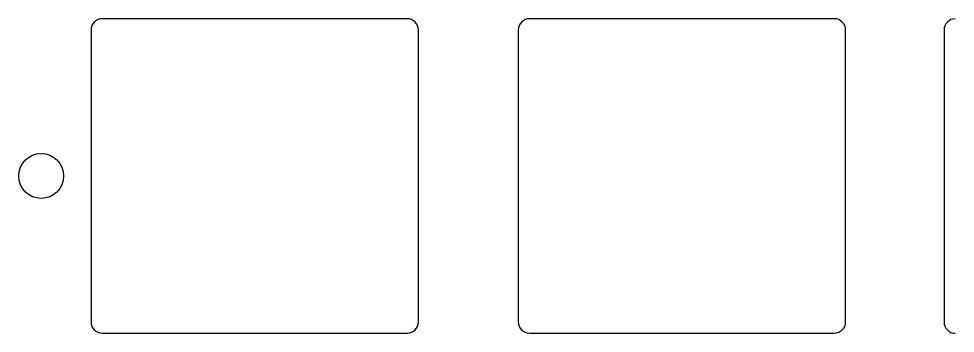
# Model space of a CAD drawing. Header units: millimetres. Extents: x -10 to 277, y -95 to 18.
# Drawn here: x 184.8 to 226.56, y -64.15 to -50.15 of the extents above; entities that cross this region are included whole.
import ezdxf

# ---------------------------------------------------------------- set-up
doc = ezdxf.new("R2010")
doc.units = ezdxf.units.MM
doc.header["$MEASUREMENT"] = 0
doc.layers.add('BLACK', color=7, linetype='CONTINUOUS')
doc.layers.add('Edge.Cuts', color=53, linetype='CONTINUOUS')

msp = doc.modelspace()

# ---------------------------------------------------------------- linework, layer by layer
at = {"layer": 'BLACK', "linetype": 'Continuous'}
msp.add_line((226.0625, -50.652003), (226.0625, -63.652051), dxfattribs=at)
at = {"layer": 'BLACK'}
for centre, radius, start, end in [((226.562412, -50.652003), 0.499912, 89.989915, 180), ((226.562512, -63.652103), 0.499948, 179.9940414, 270)]:
    msp.add_arc(centre, radius, start, end, dxfattribs=at)
at = {"layer": 'Edge.Cuts', "linetype": 'Continuous'}
for p, q in [((202.121416, -50.15), (188.521416, -50.15)), ((221.171416, -50.15), (207.571416, -50.15)), ((188.021416, -50.65), (188.021416, -63.65)), ((202.621416, -63.65), (202.621416, -50.65)), ((207.071416, -50.65), (207.071416, -63.65)), ((221.671416, -63.65), (221.671416, -50.65)), ((188.521416, -64.15), (202.121416, -64.15)), ((207.571416, -64.15), (221.171416, -64.15))]:
    msp.add_line(p, q, dxfattribs=at)
at = {"layer": 'Edge.Cuts'}
msp.add_circle((185.796416, -57.15), 1, dxfattribs=at)
for centre, start, end in [((188.521416, -50.65), 90, 180), ((202.121416, -50.65), 0, 90), ((207.571416, -50.65), 90, 180), ((221.171416, -50.65), 0, 90), ((188.521416, -63.65), 180, 270), ((202.121416, -63.65), 270, 0), ((207.571416, -63.65), 180, 270), ((221.171416, -63.65), 270, 0)]:
    msp.add_arc(centre, 0.5, start, end, dxfattribs=at)

doc.saveas('drawing.dxf')
